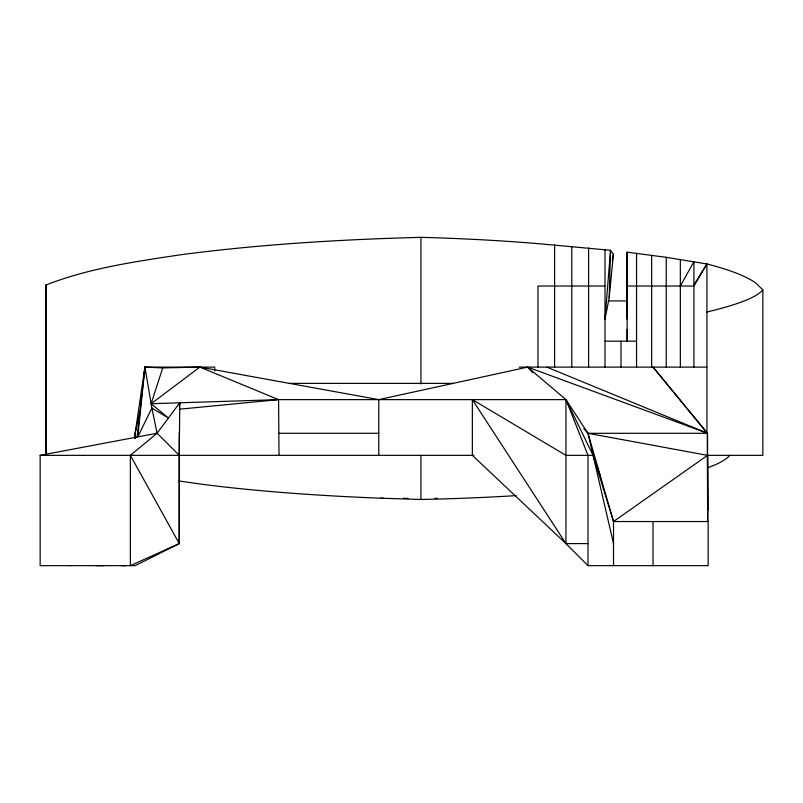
<?xml version="1.0" encoding="UTF-8"?>
<svg xmlns="http://www.w3.org/2000/svg" width="803" height="803" viewBox="0 0 803 803"><rect width="100%" height="100%" fill="white"/><g stroke="black" fill="none" stroke-linecap="round" stroke-linejoin="round"><path stroke-width="1.2" d="M179.26 455.351L179.24 543.601L135.145 565.653L40.15 565.653L40.15 455.351L157.087 433.239L179.772 402.795L179.26 455.351L157.087 433.239L151.867 408.065L144.931 367.112L214.702 367.112L214.702 370.876M706.931 455.351L762.85 455.351L762.85 289.903L755.894 283.098A404.903 62.504 0 0 0 706.931 263.966L666.249 257.321L627.123 252.182L627.153 341.175L627.173 329.371M627.123 252.182L627.193 319.122L627.334 256.358M139.983 411.216L135.145 433.299L135.115 438.187L135.145 433.299L144.931 367.112L162.728 367.915L199.847 367.112L378.775 399.623L527.631 367.112L707.553 433.299L707.604 510.507L707.343 433.299L653.01 367.112L707.553 433.299L587.997 433.299L583.811 428.702M609.196 297.772L613.382 254.36L610.541 250.295L605.01 319.122L609.196 297.772L610.541 250.295L537.97 243.64A386.343 59.643 0 0 0 420.923 237.337C340.221 239.505 259.51 244.313 179.45 254.932C134.372 261.758 88.561 268.292 45.901 285.035L45.901 455.351L45.901 285.035M179.43 407.081L179.772 402.795M144.931 373.385L144.931 367.112L137.795 436.882L151.867 408.065L168.429 418.012L151.135 403.718L162.728 367.915M137.092 436.932L144.931 367.112M612.308 260.413L613.382 254.36M680.342 286.029L693.912 261.678L693.912 367.112M706.931 432.988L706.931 263.966L693.912 286.029L627.143 286.029L627.263 298.766M693.912 284.884L706.931 263.966M179.26 432.917L179.24 543.601L130.367 565.653L130.367 455.351L157.087 433.239M613.512 565.653L613.512 521.538L707.553 455.351L707.754 521.538M179.26 409.219L278.581 399.623L565.944 399.623L587.997 433.299L613.512 521.538L708.156 521.538L708.156 565.653L587.997 565.653L565.944 543.601L472.355 455.351L472.355 399.623L565.944 455.351L593.106 455.351L600.754 477.414M434.985 498.392L437.424 498.272M278.581 399.623L151.135 403.718L199.847 367.112L278.581 399.623L279.022 455.351M179.009 480.997L202.828 484.36A430.729 58.85 0 0 0 380.742 498.201L383.192 498.161M70.443 565.653L70.905 565.653M103.657 565.653L96.46 565.653M605.01 286.029L537.97 286.029L537.97 367.112M608.132 300.934L626.942 300.934M605.01 341.175L636.558 341.175M519.22 367.112L706.931 367.112M289.311 383.372L453.203 383.372M278.832 433.299L378.775 433.299M40.15 455.351L473.87 455.351M472.355 399.623L565.944 543.601L587.997 543.601M121.032 565.653L125.398 565.653L124.836 565.653M407.974 498.452L403.377 498.241M380.752 498.201L420.923 499.476A363.779 49.706 0 0 0 516.188 495.622M546.833 367.112L707.553 433.299M532.67 372.632L527.631 367.112L565.944 399.623L593.106 455.351L613.512 521.538M130.367 455.351L179.26 543.601L178.627 539.927M613.512 543.601L587.997 433.299L707.553 455.351L707.704 521.227M680.342 259.459L680.342 367.112M666.249 257.321L666.249 367.112M653.01 521.538L653.01 565.653M651.645 255.274L651.645 367.112M636.558 253.316L636.558 367.112M621.01 341.175L621.01 367.112M605.01 249.663L605.01 367.112M588.599 247.986L588.599 367.112M587.997 565.653L587.997 455.351L565.944 399.623L565.944 543.601M571.786 246.401L571.786 367.112M554.602 244.925L554.602 367.112M420.923 237.337L420.923 383.934M420.923 455.351L420.923 499.476M378.775 399.623L378.775 455.351M135.145 433.299L135.145 438.197M729.756 455.351A371.488 50.76 0 0 1 708.015 467.637M762.85 289.903A400.396 47.417 -2.3 0 1 706.931 311.965M45.982 289.612L45.942 312.267L45.982 289.612"/></g></svg>
